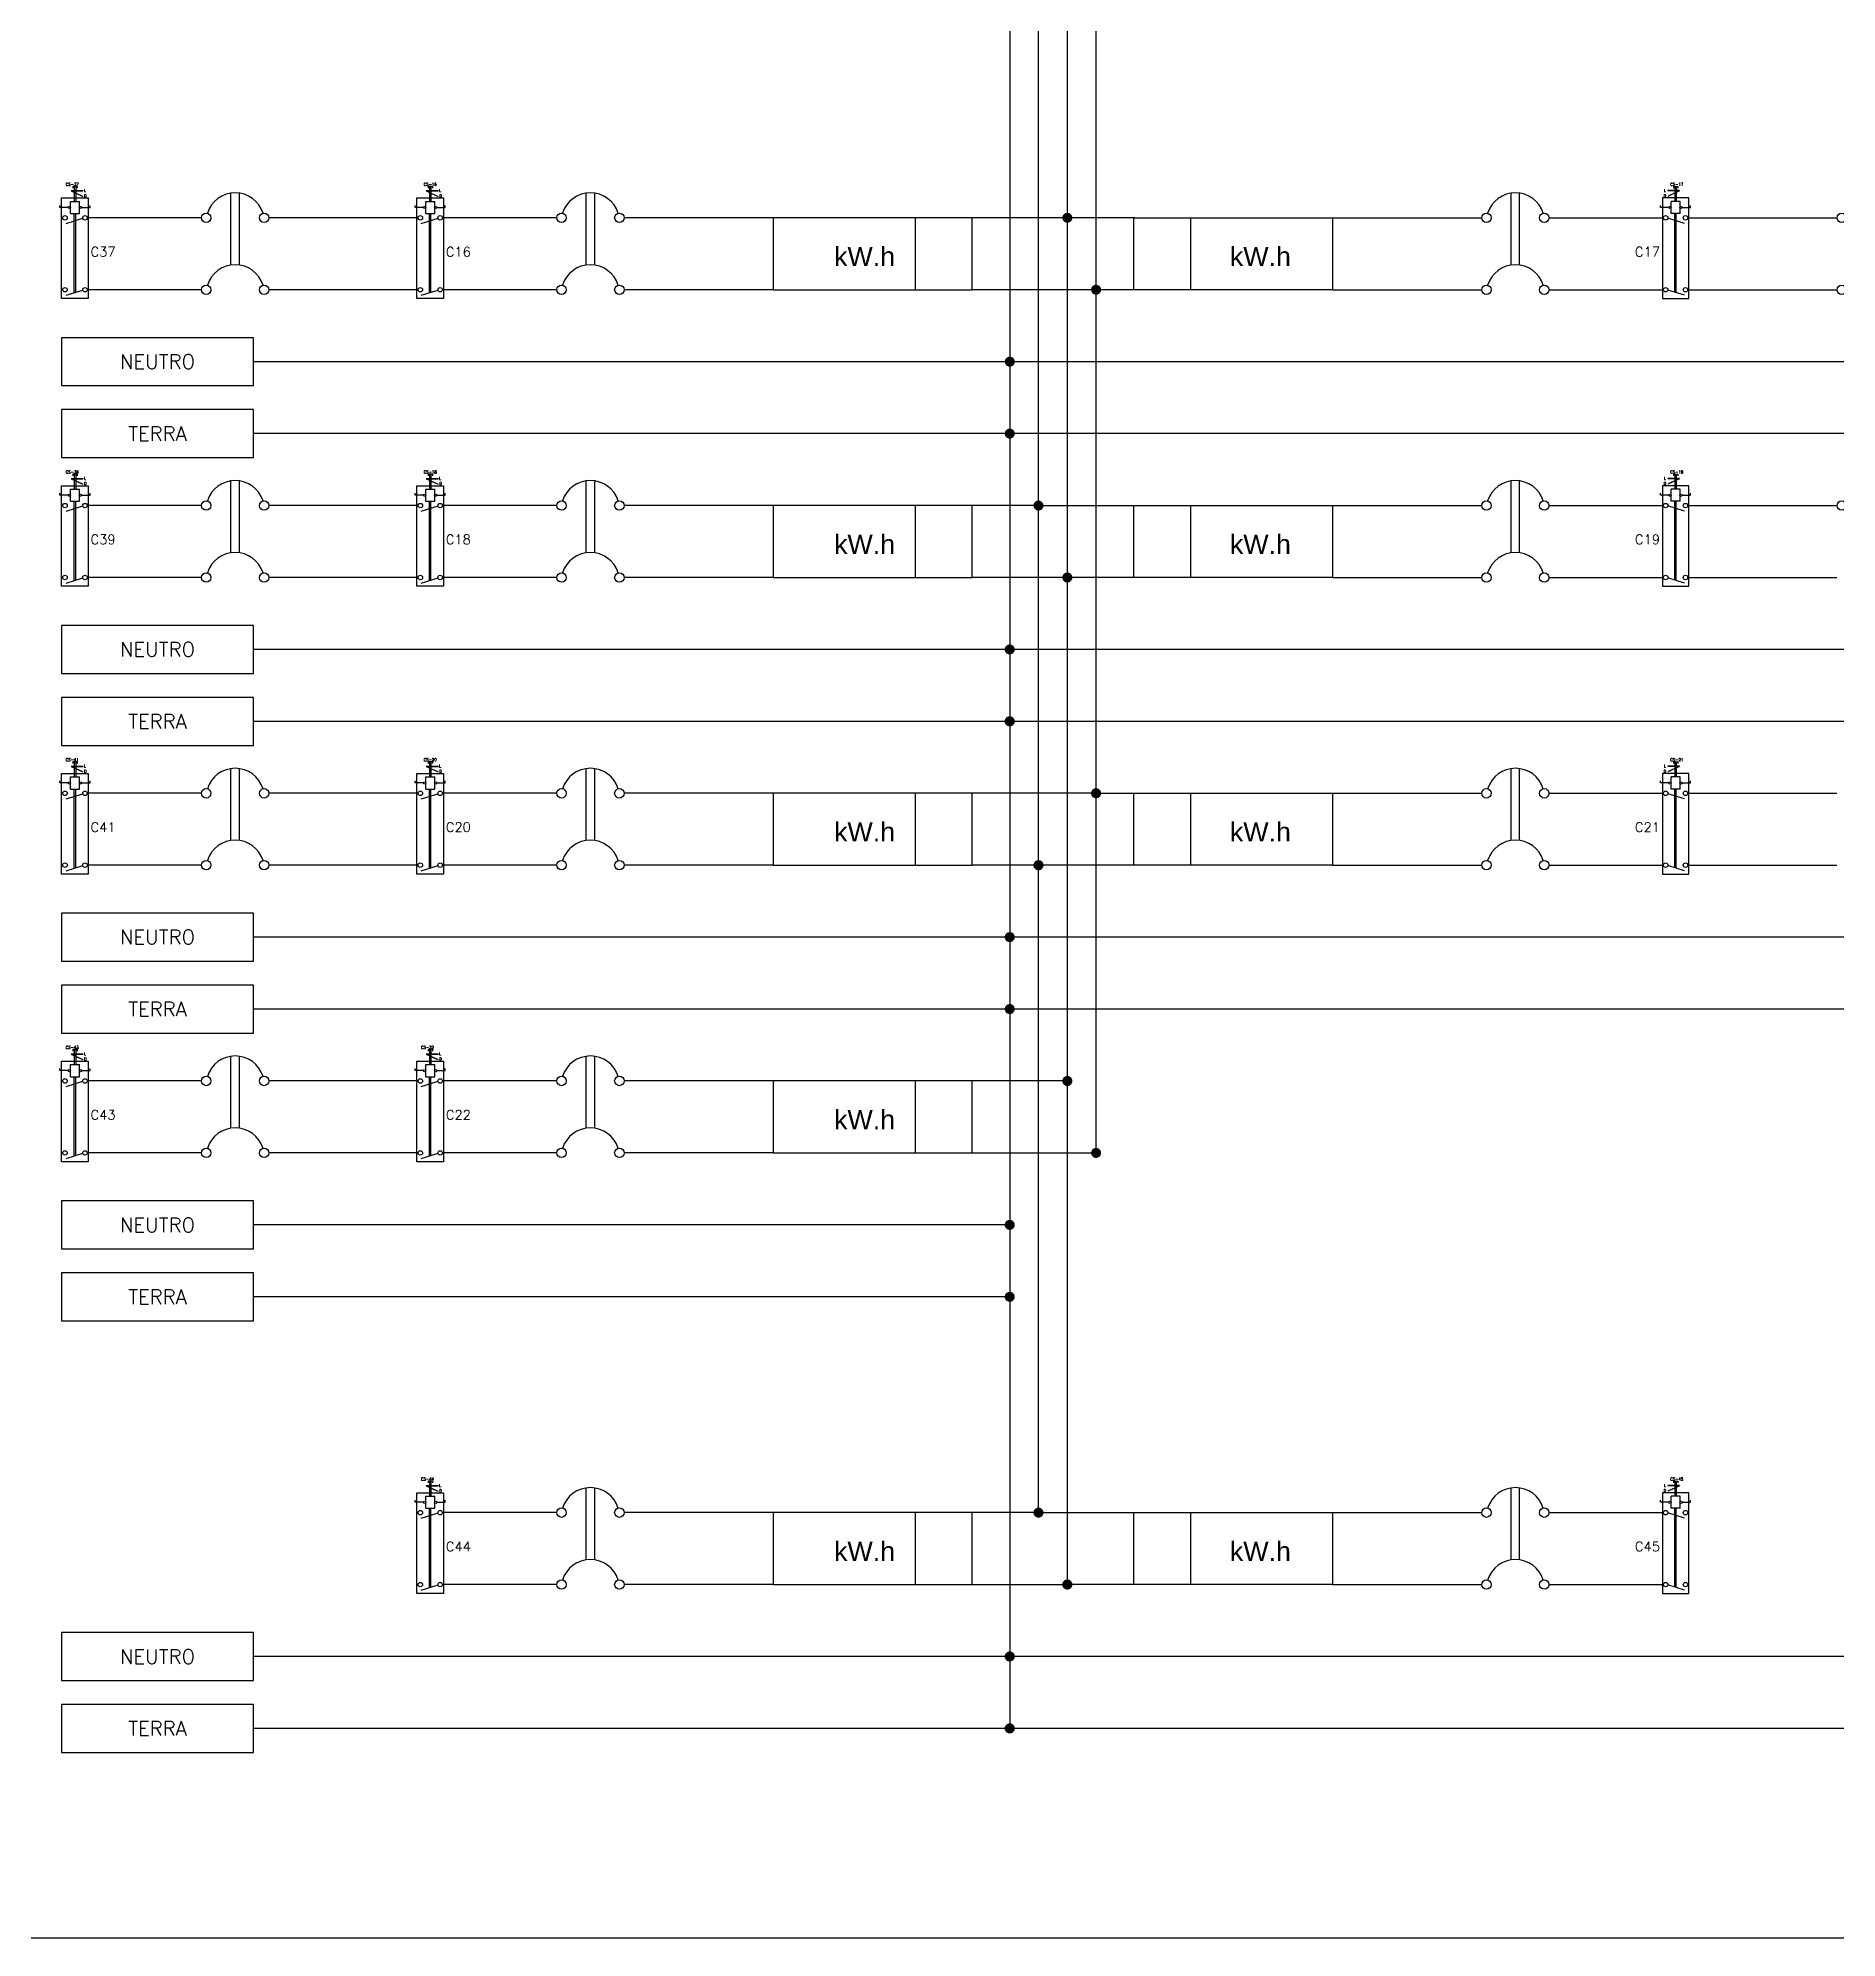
# Model space of a CAD drawing. Extents: x 0 to 11638, y -6007 to 0.
# Drawn here: x 11034.34 to 11050.17, y -6007.48 to -5990.76 of the extents above; entities that cross this region are included whole.
import ezdxf
from ezdxf.enums import TextEntityAlignment as Align

# ---------------------------------------------------------------- set-up
doc = ezdxf.new("R2010")
doc.units = 0
doc.layers.get('0').update_dxf_attribs({"linetype": 'CONTINUOUS'})
doc.layers.add('ELE-CIRCUITO', color=7, linetype='CONTINUOUS')
doc.styles.add('ROMANS', font='romans.shx', dxfattribs={"height": 0.3})
doc.styles.get("Standard").update_dxf_attribs({"font": 'arial.ttf', "height": 0.15})

msp = doc.modelspace()

# ---------------------------------------------------------------- linework, layer by layer
at = {"lineweight": -2}
for p, q in [((11037.681, -5992.343), (11036.368, -5992.343)), ((11040.808, -5992.343), (11039.495, -5992.343)), ((11042.558, -5992.343), (11040.808, -5992.343)), ((11040.808, -5992.343), (11040.808, -5992.976)), ((11042.058, -5992.343), (11042.058, -5992.976)), ((11042.558, -5992.976), (11042.558, -5992.343)), ((11043.98, -5992.343), (11045.73, -5992.343)), ((11043.98, -5992.976), (11043.98, -5992.343)), ((11044.48, -5992.343), (11044.48, -5992.976)), ((11045.73, -5992.343), (11045.73, -5992.976)), ((11045.73, -5992.343), (11047.043, -5992.343)), ((11048.857, -5992.343), (11050.17, -5992.343)), ((11037.681, -5992.976), (11036.368, -5992.976)), ((11040.808, -5992.976), (11039.495, -5992.976)), ((11040.808, -5992.976), (11042.558, -5992.976)), ((11045.73, -5992.976), (11043.671, -5992.976)), ((11045.73, -5992.976), (11047.043, -5992.976)), ((11048.857, -5992.976), (11050.17, -5992.976)), ((11037.681, -5994.875), (11036.368, -5994.875)), ((11040.808, -5994.875), (11039.495, -5994.875)), ((11042.558, -5994.875), (11040.808, -5994.875)), ((11040.808, -5994.875), (11040.808, -5995.508)), ((11042.058, -5994.875), (11042.058, -5995.508)), ((11042.558, -5995.508), (11042.558, -5994.875)), ((11043.165, -5994.875), (11045.73, -5994.875)), ((11043.98, -5995.508), (11043.98, -5994.875)), ((11044.48, -5994.875), (11044.48, -5995.508)), ((11045.73, -5994.875), (11045.73, -5995.508)), ((11045.73, -5994.875), (11047.043, -5994.875)), ((11048.857, -5994.875), (11050.17, -5994.875)), ((11037.681, -5995.508), (11036.368, -5995.508)), ((11040.808, -5995.508), (11039.495, -5995.508)), ((11040.808, -5995.508), (11042.558, -5995.508)), ((11045.73, -5995.508), (11043.98, -5995.508)), ((11045.73, -5995.508), (11047.043, -5995.508)), ((11048.857, -5995.508), (11050.17, -5995.508)), ((11037.681, -5997.407), (11036.368, -5997.407)), ((11040.808, -5997.407), (11039.495, -5997.407)), ((11042.558, -5997.407), (11040.808, -5997.407)), ((11040.808, -5997.407), (11040.808, -5998.039)), ((11042.058, -5997.407), (11042.058, -5998.039)), ((11042.558, -5998.039), (11042.558, -5997.407)), ((11043.671, -5997.407), (11045.73, -5997.407)), ((11043.98, -5998.039), (11043.98, -5997.407)), ((11044.48, -5997.407), (11044.48, -5998.039)), ((11045.73, -5997.407), (11045.73, -5998.039)), ((11045.73, -5997.407), (11047.043, -5997.407)), ((11048.857, -5997.407), (11050.17, -5997.407)), ((11037.681, -5998.039), (11036.368, -5998.039)), ((11040.808, -5998.039), (11039.495, -5998.039)), ((11040.808, -5998.039), (11042.558, -5998.039)), ((11045.73, -5998.039), (11043.165, -5998.039)), ((11045.73, -5998.039), (11047.043, -5998.039)), ((11048.857, -5998.039), (11050.17, -5998.039)), ((11037.681, -5999.938), (11036.368, -5999.938)), ((11040.808, -5999.938), (11039.495, -5999.938)), ((11042.558, -5999.938), (11040.808, -5999.938)), ((11040.808, -5999.938), (11040.808, -6000.571)), ((11042.058, -5999.938), (11042.058, -6000.571)), ((11042.558, -6000.571), (11042.558, -5999.938)), ((11037.681, -6000.571), (11036.368, -6000.571)), ((11040.808, -6000.571), (11039.495, -6000.571)), ((11040.808, -6000.571), (11043.627, -6000.571)), ((11042.889, -6001.837), (11042.889, -6005.657)), ((11037.681, -6003.736), (11037.671, -6003.736)), ((11040.808, -6003.736), (11039.495, -6003.736)), ((11042.558, -6003.736), (11040.808, -6003.736)), ((11040.808, -6003.736), (11040.808, -6004.369)), ((11042.058, -6003.736), (11042.058, -6004.369)), ((11042.558, -6004.369), (11042.558, -6003.736)), ((11043.165, -6003.736), (11045.73, -6003.736)), ((11043.98, -6004.369), (11043.98, -6003.736)), ((11044.48, -6003.736), (11044.48, -6004.369)), ((11045.73, -6003.736), (11045.73, -6004.369)), ((11045.73, -6003.736), (11047.043, -6003.736)), ((11048.857, -6003.736), (11048.867, -6003.736)), ((11037.681, -6004.369), (11037.671, -6004.369)), ((11040.808, -6004.369), (11039.495, -6004.369)), ((11040.808, -6004.369), (11043.373, -6004.369)), ((11045.73, -6004.369), (11043.418, -6004.369)), ((11045.73, -6004.369), (11047.043, -6004.369)), ((11048.857, -6004.369), (11048.867, -6004.369))]:
    msp.add_line(p, q, dxfattribs=at)
at = {"layer": 'ELE-CIRCUITO'}
for p, q in [((11042.889, -5964.868), (11042.889, -6001.815)), ((11043.142, -6003.758), (11043.142, -5965.29)), ((11043.396, -6004.391), (11043.396, -5965.29)), ((11043.649, -6000.571), (11043.649, -5965.29)), ((11034.544, -5993.053), (11034.544, -5992.168)), ((11034.544, -5992.168), (11034.778, -5992.168)), ((11034.627, -5992.104), (11034.73, -5992.104)), ((11034.627, -5992.104), (11034.73, -5992.104)), ((11034.627, -5992.106), (11034.73, -5992.106)), ((11034.627, -5992.106), (11034.73, -5992.106)), ((11034.627, -5992.107), (11034.73, -5992.155)), ((11034.627, -5992.107), (11034.73, -5992.107)), ((11034.627, -5992.107), (11034.73, -5992.107)), ((11034.627, -5992.107), (11034.721, -5992.15)), ((11034.643, -5992.067), (11034.643, -5992.081)), ((11034.681, -5992.067), (11034.643, -5992.067)), ((11034.643, -5992.067), (11034.643, -5992.081)), ((11034.681, -5992.067), (11034.643, -5992.067)), ((11034.655, -5992.067), (11034.655, -5992.199)), ((11034.668, -5992.067), (11034.668, -5992.199)), ((11034.681, -5992.067), (11034.681, -5992.081)), ((11034.681, -5992.067), (11034.681, -5992.081)), ((11034.73, -5992.104), (11034.73, -5992.107)), ((11034.778, -5992.168), (11034.778, -5993.053)), ((11036.034, -5992.758), (11036.034, -5992.126)), ((11036.109, -5992.758), (11036.109, -5992.126)), ((11037.671, -5993.053), (11037.671, -5992.168)), ((11037.671, -5992.168), (11037.905, -5992.168)), ((11037.754, -5992.104), (11037.857, -5992.104)), ((11037.754, -5992.104), (11037.857, -5992.104)), ((11037.754, -5992.106), (11037.857, -5992.106)), ((11037.754, -5992.106), (11037.857, -5992.106)), ((11037.754, -5992.107), (11037.857, -5992.155)), ((11037.754, -5992.107), (11037.857, -5992.107)), ((11037.754, -5992.107), (11037.857, -5992.107)), ((11037.754, -5992.107), (11037.848, -5992.15)), ((11037.769, -5992.067), (11037.769, -5992.081)), ((11037.808, -5992.067), (11037.769, -5992.067)), ((11037.769, -5992.067), (11037.769, -5992.081)), ((11037.808, -5992.067), (11037.769, -5992.067)), ((11037.782, -5992.067), (11037.782, -5992.199)), ((11037.795, -5992.067), (11037.795, -5992.199)), ((11037.808, -5992.067), (11037.808, -5992.081)), ((11037.808, -5992.067), (11037.808, -5992.081)), ((11037.857, -5992.104), (11037.857, -5992.107)), ((11037.905, -5992.168), (11037.905, -5993.053)), ((11039.161, -5992.758), (11039.161, -5992.126)), ((11039.236, -5992.758), (11039.236, -5992.126)), ((11047.302, -5992.758), (11047.302, -5992.126)), ((11047.377, -5992.758), (11047.377, -5992.126)), ((11048.633, -5992.168), (11048.633, -5993.053)), ((11048.867, -5992.168), (11048.633, -5992.168)), ((11048.681, -5992.104), (11048.681, -5992.107)), ((11048.784, -5992.104), (11048.681, -5992.104)), ((11048.784, -5992.104), (11048.681, -5992.104)), ((11048.784, -5992.106), (11048.681, -5992.106)), ((11048.784, -5992.106), (11048.681, -5992.106)), ((11048.784, -5992.107), (11048.681, -5992.155)), ((11048.784, -5992.107), (11048.681, -5992.107)), ((11048.784, -5992.107), (11048.681, -5992.107)), ((11048.784, -5992.107), (11048.69, -5992.15)), ((11048.73, -5992.067), (11048.73, -5992.081)), ((11048.73, -5992.067), (11048.769, -5992.067)), ((11048.73, -5992.067), (11048.73, -5992.081)), ((11048.73, -5992.067), (11048.769, -5992.067)), ((11048.743, -5992.067), (11048.743, -5992.199)), ((11048.756, -5992.067), (11048.756, -5992.199)), ((11048.769, -5992.067), (11048.769, -5992.081)), ((11048.769, -5992.067), (11048.769, -5992.081)), ((11048.867, -5993.053), (11048.867, -5992.168)), ((11034.529, -5992.252), (11034.529, -5992.234)), ((11034.603, -5992.252), (11034.529, -5992.252)), ((11034.583, -5992.392), (11034.73, -5992.346)), ((11034.623, -5992.306), (11034.623, -5992.199)), ((11034.623, -5992.199), (11034.701, -5992.199)), ((11034.623, -5992.306), (11034.701, -5992.306)), ((11034.655, -5993.003), (11034.655, -5992.306)), ((11034.668, -5992.999), (11034.668, -5992.306)), ((11034.701, -5992.306), (11034.701, -5992.199)), ((11034.72, -5992.252), (11034.794, -5992.252)), ((11035.775, -5992.343), (11034.769, -5992.343)), ((11034.794, -5992.252), (11034.794, -5992.234)), ((11037.656, -5992.252), (11037.656, -5992.234)), ((11037.73, -5992.252), (11037.656, -5992.252)), ((11037.71, -5992.392), (11037.857, -5992.346)), ((11037.749, -5992.306), (11037.749, -5992.199)), ((11037.749, -5992.199), (11037.828, -5992.199)), ((11037.749, -5992.306), (11037.828, -5992.306)), ((11037.782, -5993.003), (11037.782, -5992.306)), ((11037.795, -5992.999), (11037.795, -5992.306)), ((11037.828, -5992.306), (11037.828, -5992.199)), ((11037.847, -5992.252), (11037.921, -5992.252)), ((11038.902, -5992.343), (11037.896, -5992.343)), ((11037.921, -5992.252), (11037.921, -5992.234)), ((11043.373, -5992.343), (11039.495, -5992.343)), ((11043.989, -5992.343), (11043.418, -5992.343)), ((11047.636, -5992.343), (11048.642, -5992.343)), ((11048.617, -5992.252), (11048.617, -5992.234)), ((11048.691, -5992.252), (11048.617, -5992.252)), ((11048.828, -5992.392), (11048.681, -5992.346)), ((11048.71, -5992.306), (11048.71, -5992.199)), ((11048.789, -5992.199), (11048.71, -5992.199)), ((11048.789, -5992.306), (11048.71, -5992.306)), ((11048.743, -5992.999), (11048.743, -5992.306)), ((11048.756, -5993.003), (11048.756, -5992.306)), ((11048.789, -5992.306), (11048.789, -5992.199)), ((11048.808, -5992.252), (11048.882, -5992.252)), ((11048.882, -5992.252), (11048.882, -5992.234)), ((11034.583, -5993.025), (11034.73, -5992.979)), ((11035.775, -5992.976), (11034.769, -5992.976)), ((11037.71, -5993.025), (11037.857, -5992.979)), ((11038.902, -5992.976), (11037.896, -5992.976)), ((11043.649, -5992.976), (11042.558, -5992.976)), ((11047.636, -5992.976), (11048.642, -5992.976)), ((11048.828, -5993.025), (11048.681, -5992.979)), ((11034.778, -5993.053), (11034.544, -5993.053)), ((11034.778, -5993.053), (11034.544, -5993.053)), ((11037.905, -5993.053), (11037.671, -5993.053)), ((11037.905, -5993.053), (11037.671, -5993.053)), ((11048.633, -5993.053), (11048.867, -5993.053)), ((11048.633, -5993.053), (11048.867, -5993.053)), ((11050.307, -5993.609), (11036.232, -5993.609)), ((11050.307, -5994.242), (11036.232, -5994.242)), ((11034.544, -5995.585), (11034.544, -5994.7)), ((11034.544, -5994.7), (11034.778, -5994.7)), ((11034.627, -5994.636), (11034.73, -5994.636)), ((11034.627, -5994.636), (11034.73, -5994.636)), ((11034.627, -5994.637), (11034.73, -5994.637)), ((11034.627, -5994.637), (11034.73, -5994.637)), ((11034.627, -5994.639), (11034.73, -5994.686)), ((11034.627, -5994.639), (11034.73, -5994.639)), ((11034.627, -5994.639), (11034.73, -5994.639)), ((11034.627, -5994.639), (11034.721, -5994.682)), ((11034.643, -5994.599), (11034.643, -5994.613)), ((11034.681, -5994.599), (11034.643, -5994.599)), ((11034.643, -5994.599), (11034.643, -5994.613)), ((11034.681, -5994.599), (11034.643, -5994.599)), ((11034.655, -5994.599), (11034.655, -5994.73)), ((11034.668, -5994.599), (11034.668, -5994.73)), ((11034.681, -5994.599), (11034.681, -5994.613)), ((11034.681, -5994.599), (11034.681, -5994.613)), ((11034.73, -5994.636), (11034.73, -5994.639)), ((11034.778, -5994.7), (11034.778, -5995.585)), ((11036.034, -5995.29), (11036.034, -5994.657)), ((11036.109, -5995.29), (11036.109, -5994.657)), ((11037.671, -5995.585), (11037.671, -5994.7)), ((11037.671, -5994.7), (11037.905, -5994.7)), ((11037.754, -5994.636), (11037.857, -5994.636)), ((11037.754, -5994.636), (11037.857, -5994.636)), ((11037.754, -5994.637), (11037.857, -5994.637)), ((11037.754, -5994.637), (11037.857, -5994.637)), ((11037.754, -5994.639), (11037.857, -5994.686)), ((11037.754, -5994.639), (11037.857, -5994.639)), ((11037.754, -5994.639), (11037.857, -5994.639)), ((11037.754, -5994.639), (11037.848, -5994.682)), ((11037.769, -5994.599), (11037.769, -5994.613)), ((11037.808, -5994.599), (11037.769, -5994.599)), ((11037.769, -5994.599), (11037.769, -5994.613)), ((11037.808, -5994.599), (11037.769, -5994.599)), ((11037.782, -5994.599), (11037.782, -5994.73)), ((11037.795, -5994.599), (11037.795, -5994.73)), ((11037.808, -5994.599), (11037.808, -5994.613)), ((11037.808, -5994.599), (11037.808, -5994.613)), ((11037.857, -5994.636), (11037.857, -5994.639)), ((11037.905, -5994.7), (11037.905, -5995.585)), ((11039.161, -5995.29), (11039.161, -5994.657)), ((11039.236, -5995.29), (11039.236, -5994.657)), ((11047.302, -5995.29), (11047.302, -5994.657)), ((11047.377, -5995.29), (11047.377, -5994.657)), ((11048.633, -5994.7), (11048.633, -5995.585)), ((11048.867, -5994.7), (11048.633, -5994.7)), ((11048.681, -5994.636), (11048.681, -5994.639)), ((11048.784, -5994.636), (11048.681, -5994.636)), ((11048.784, -5994.636), (11048.681, -5994.636)), ((11048.784, -5994.637), (11048.681, -5994.637)), ((11048.784, -5994.637), (11048.681, -5994.637)), ((11048.784, -5994.639), (11048.681, -5994.686)), ((11048.784, -5994.639), (11048.681, -5994.639)), ((11048.784, -5994.639), (11048.681, -5994.639)), ((11048.784, -5994.639), (11048.69, -5994.682)), ((11048.73, -5994.599), (11048.73, -5994.613)), ((11048.73, -5994.599), (11048.769, -5994.599)), ((11048.73, -5994.599), (11048.73, -5994.613)), ((11048.73, -5994.599), (11048.769, -5994.599)), ((11048.743, -5994.599), (11048.743, -5994.73)), ((11048.756, -5994.599), (11048.756, -5994.73)), ((11048.769, -5994.599), (11048.769, -5994.613)), ((11048.769, -5994.599), (11048.769, -5994.613)), ((11048.867, -5995.585), (11048.867, -5994.7)), ((11034.529, -5994.784), (11034.529, -5994.766)), ((11034.603, -5994.784), (11034.529, -5994.784)), ((11034.623, -5994.837), (11034.623, -5994.73)), ((11034.623, -5994.73), (11034.701, -5994.73)), ((11034.623, -5994.837), (11034.701, -5994.837)), ((11034.655, -5995.534), (11034.655, -5994.837)), ((11034.668, -5995.53), (11034.668, -5994.837)), ((11034.701, -5994.837), (11034.701, -5994.73)), ((11034.72, -5994.784), (11034.794, -5994.784)), ((11034.794, -5994.784), (11034.794, -5994.766)), ((11037.656, -5994.784), (11037.656, -5994.766)), ((11037.73, -5994.784), (11037.656, -5994.784)), ((11037.749, -5994.837), (11037.749, -5994.73)), ((11037.749, -5994.73), (11037.828, -5994.73)), ((11037.749, -5994.837), (11037.828, -5994.837)), ((11037.782, -5995.534), (11037.782, -5994.837)), ((11037.795, -5995.53), (11037.795, -5994.837)), ((11037.828, -5994.837), (11037.828, -5994.73)), ((11037.847, -5994.784), (11037.921, -5994.784)), ((11037.921, -5994.784), (11037.921, -5994.766)), ((11048.617, -5994.784), (11048.617, -5994.766)), ((11048.691, -5994.784), (11048.617, -5994.784)), ((11048.71, -5994.837), (11048.71, -5994.73)), ((11048.789, -5994.73), (11048.71, -5994.73)), ((11048.789, -5994.837), (11048.71, -5994.837)), ((11048.743, -5995.53), (11048.743, -5994.837)), ((11048.756, -5995.534), (11048.756, -5994.837)), ((11048.789, -5994.837), (11048.789, -5994.73)), ((11048.808, -5994.784), (11048.882, -5994.784)), ((11048.882, -5994.784), (11048.882, -5994.766)), ((11034.583, -5994.924), (11034.73, -5994.878)), ((11035.775, -5994.875), (11034.769, -5994.875)), ((11037.71, -5994.924), (11037.857, -5994.878)), ((11038.902, -5994.875), (11037.896, -5994.875)), ((11043.165, -5994.875), (11039.495, -5994.875)), ((11047.636, -5994.875), (11048.642, -5994.875)), ((11048.828, -5994.924), (11048.681, -5994.878)), ((11034.583, -5995.557), (11034.73, -5995.511)), ((11035.775, -5995.508), (11034.769, -5995.508)), ((11037.71, -5995.557), (11037.857, -5995.511)), ((11038.902, -5995.508), (11037.896, -5995.508)), ((11043.98, -5995.508), (11042.558, -5995.508)), ((11047.636, -5995.508), (11048.642, -5995.508)), ((11048.828, -5995.557), (11048.681, -5995.511)), ((11034.778, -5995.585), (11034.544, -5995.585)), ((11034.778, -5995.585), (11034.544, -5995.585)), ((11037.905, -5995.585), (11037.671, -5995.585)), ((11037.905, -5995.585), (11037.671, -5995.585)), ((11048.633, -5995.585), (11048.867, -5995.585)), ((11048.633, -5995.585), (11048.867, -5995.585)), ((11050.307, -5996.141), (11036.232, -5996.141)), ((11050.307, -5996.774), (11036.232, -5996.774)), ((11034.627, -5997.167), (11034.73, -5997.167)), ((11034.627, -5997.167), (11034.73, -5997.167)), ((11034.627, -5997.169), (11034.73, -5997.169)), ((11034.627, -5997.169), (11034.73, -5997.169)), ((11034.627, -5997.17), (11034.73, -5997.218)), ((11034.627, -5997.17), (11034.73, -5997.17)), ((11034.627, -5997.17), (11034.73, -5997.17)), ((11034.627, -5997.17), (11034.721, -5997.213)), ((11034.643, -5997.13), (11034.643, -5997.144)), ((11034.681, -5997.13), (11034.643, -5997.13)), ((11034.643, -5997.13), (11034.643, -5997.144)), ((11034.681, -5997.13), (11034.643, -5997.13)), ((11034.655, -5997.13), (11034.655, -5997.262)), ((11034.668, -5997.13), (11034.668, -5997.262)), ((11034.681, -5997.13), (11034.681, -5997.144)), ((11034.681, -5997.13), (11034.681, -5997.144)), ((11034.73, -5997.167), (11034.73, -5997.17)), ((11036.034, -5997.821), (11036.034, -5997.189)), ((11036.109, -5997.821), (11036.109, -5997.189)), ((11037.754, -5997.167), (11037.857, -5997.167)), ((11037.754, -5997.167), (11037.857, -5997.167)), ((11037.754, -5997.169), (11037.857, -5997.169)), ((11037.754, -5997.169), (11037.857, -5997.169)), ((11037.754, -5997.17), (11037.857, -5997.218)), ((11037.754, -5997.17), (11037.857, -5997.17)), ((11037.754, -5997.17), (11037.857, -5997.17)), ((11037.754, -5997.17), (11037.848, -5997.213)), ((11037.769, -5997.13), (11037.769, -5997.144)), ((11037.808, -5997.13), (11037.769, -5997.13)), ((11037.769, -5997.13), (11037.769, -5997.144)), ((11037.808, -5997.13), (11037.769, -5997.13)), ((11037.782, -5997.13), (11037.782, -5997.262)), ((11037.795, -5997.13), (11037.795, -5997.262)), ((11037.808, -5997.13), (11037.808, -5997.144)), ((11037.808, -5997.13), (11037.808, -5997.144)), ((11037.857, -5997.167), (11037.857, -5997.17)), ((11039.161, -5997.821), (11039.161, -5997.189)), ((11039.236, -5997.821), (11039.236, -5997.189)), ((11047.302, -5997.821), (11047.302, -5997.189)), ((11047.377, -5997.821), (11047.377, -5997.189)), ((11048.681, -5997.167), (11048.681, -5997.17)), ((11048.784, -5997.167), (11048.681, -5997.167)), ((11048.784, -5997.167), (11048.681, -5997.167)), ((11048.784, -5997.169), (11048.681, -5997.169)), ((11048.784, -5997.169), (11048.681, -5997.169)), ((11048.784, -5997.17), (11048.681, -5997.218)), ((11048.784, -5997.17), (11048.681, -5997.17)), ((11048.784, -5997.17), (11048.681, -5997.17)), ((11048.784, -5997.17), (11048.69, -5997.213)), ((11048.73, -5997.13), (11048.73, -5997.144)), ((11048.73, -5997.13), (11048.769, -5997.13)), ((11048.73, -5997.13), (11048.73, -5997.144)), ((11048.73, -5997.13), (11048.769, -5997.13)), ((11048.743, -5997.13), (11048.743, -5997.262)), ((11048.756, -5997.13), (11048.756, -5997.262)), ((11048.769, -5997.13), (11048.769, -5997.144)), ((11048.769, -5997.13), (11048.769, -5997.144)), ((11034.529, -5997.316), (11034.529, -5997.297)), ((11034.603, -5997.316), (11034.529, -5997.316)), ((11034.544, -5998.117), (11034.544, -5997.232)), ((11034.544, -5997.232), (11034.778, -5997.232)), ((11034.623, -5997.369), (11034.623, -5997.262)), ((11034.623, -5997.262), (11034.701, -5997.262)), ((11034.623, -5997.369), (11034.701, -5997.369)), ((11034.655, -5998.066), (11034.655, -5997.369)), ((11034.668, -5998.062), (11034.668, -5997.369)), ((11034.701, -5997.369), (11034.701, -5997.262)), ((11034.72, -5997.316), (11034.794, -5997.316)), ((11034.778, -5997.232), (11034.778, -5998.117)), ((11034.794, -5997.316), (11034.794, -5997.297)), ((11037.656, -5997.316), (11037.656, -5997.297)), ((11037.73, -5997.316), (11037.656, -5997.316)), ((11037.671, -5998.117), (11037.671, -5997.232)), ((11037.671, -5997.232), (11037.905, -5997.232)), ((11037.749, -5997.369), (11037.749, -5997.262)), ((11037.749, -5997.262), (11037.828, -5997.262)), ((11037.749, -5997.369), (11037.828, -5997.369)), ((11037.782, -5998.066), (11037.782, -5997.369)), ((11037.795, -5998.062), (11037.795, -5997.369)), ((11037.828, -5997.369), (11037.828, -5997.262)), ((11037.847, -5997.316), (11037.921, -5997.316)), ((11037.905, -5997.232), (11037.905, -5998.117)), ((11037.921, -5997.316), (11037.921, -5997.297)), ((11048.617, -5997.316), (11048.617, -5997.297)), ((11048.691, -5997.316), (11048.617, -5997.316)), ((11048.633, -5997.232), (11048.633, -5998.117)), ((11048.867, -5997.232), (11048.633, -5997.232)), ((11048.71, -5997.369), (11048.71, -5997.262)), ((11048.789, -5997.262), (11048.71, -5997.262)), ((11048.789, -5997.369), (11048.71, -5997.369)), ((11048.743, -5998.062), (11048.743, -5997.369)), ((11048.756, -5998.066), (11048.756, -5997.369)), ((11048.789, -5997.369), (11048.789, -5997.262)), ((11048.808, -5997.316), (11048.882, -5997.316)), ((11048.867, -5998.117), (11048.867, -5997.232)), ((11048.882, -5997.316), (11048.882, -5997.297)), ((11034.583, -5997.455), (11034.73, -5997.41)), ((11035.775, -5997.407), (11034.769, -5997.407)), ((11037.71, -5997.455), (11037.857, -5997.41)), ((11038.902, -5997.407), (11037.896, -5997.407)), ((11043.627, -5997.406), (11039.495, -5997.406)), ((11047.636, -5997.407), (11048.642, -5997.407)), ((11048.828, -5997.455), (11048.681, -5997.41)), ((11034.583, -5998.088), (11034.73, -5998.042)), ((11035.775, -5998.039), (11034.769, -5998.039)), ((11037.71, -5998.088), (11037.857, -5998.042)), ((11038.902, -5998.039), (11037.896, -5998.039)), ((11043.142, -5998.039), (11042.558, -5998.039)), ((11047.636, -5998.039), (11048.642, -5998.039)), ((11048.828, -5998.088), (11048.681, -5998.042)), ((11034.778, -5998.117), (11034.544, -5998.117)), ((11034.778, -5998.117), (11034.544, -5998.117)), ((11037.905, -5998.117), (11037.671, -5998.117)), ((11037.905, -5998.117), (11037.671, -5998.117)), ((11048.633, -5998.117), (11048.867, -5998.117)), ((11048.633, -5998.117), (11048.867, -5998.117)), ((11050.307, -5998.672), (11036.232, -5998.672)), ((11050.307, -5999.305), (11036.232, -5999.305)), ((11034.627, -5999.699), (11034.73, -5999.699)), ((11034.627, -5999.699), (11034.73, -5999.699)), ((11034.627, -5999.7), (11034.73, -5999.7)), ((11034.627, -5999.7), (11034.73, -5999.7)), ((11034.627, -5999.702), (11034.73, -5999.749)), ((11034.627, -5999.702), (11034.73, -5999.702)), ((11034.627, -5999.702), (11034.73, -5999.702)), ((11034.627, -5999.702), (11034.721, -5999.745)), ((11034.643, -5999.662), (11034.643, -5999.676)), ((11034.681, -5999.662), (11034.643, -5999.662)), ((11034.643, -5999.662), (11034.643, -5999.676)), ((11034.681, -5999.662), (11034.643, -5999.662)), ((11034.655, -5999.662), (11034.655, -5999.794)), ((11034.668, -5999.662), (11034.668, -5999.794)), ((11034.681, -5999.662), (11034.681, -5999.676)), ((11034.681, -5999.662), (11034.681, -5999.676)), ((11034.73, -5999.699), (11034.73, -5999.702)), ((11036.034, -6000.353), (11036.034, -5999.72)), ((11036.109, -6000.353), (11036.109, -5999.72)), ((11037.754, -5999.699), (11037.857, -5999.699)), ((11037.754, -5999.699), (11037.857, -5999.699)), ((11037.754, -5999.7), (11037.857, -5999.7)), ((11037.754, -5999.7), (11037.857, -5999.7)), ((11037.754, -5999.702), (11037.857, -5999.749)), ((11037.754, -5999.702), (11037.857, -5999.702)), ((11037.754, -5999.702), (11037.857, -5999.702)), ((11037.754, -5999.702), (11037.848, -5999.745)), ((11037.769, -5999.662), (11037.769, -5999.676)), ((11037.769, -5999.662), (11037.769, -5999.676)), ((11037.808, -5999.662), (11037.769, -5999.662)), ((11037.808, -5999.662), (11037.769, -5999.662)), ((11037.782, -5999.662), (11037.782, -5999.794)), ((11037.795, -5999.662), (11037.795, -5999.794)), ((11037.808, -5999.662), (11037.808, -5999.676)), ((11037.808, -5999.662), (11037.808, -5999.676)), ((11037.857, -5999.699), (11037.857, -5999.702)), ((11039.161, -6000.353), (11039.161, -5999.72)), ((11039.236, -6000.353), (11039.236, -5999.72)), ((11034.529, -5999.847), (11034.529, -5999.829)), ((11034.603, -5999.847), (11034.529, -5999.847)), ((11034.544, -6000.648), (11034.544, -5999.763)), ((11034.544, -5999.763), (11034.778, -5999.763)), ((11034.623, -5999.901), (11034.623, -5999.794)), ((11034.623, -5999.794), (11034.701, -5999.794)), ((11034.701, -5999.901), (11034.701, -5999.794)), ((11034.72, -5999.847), (11034.794, -5999.847)), ((11034.778, -5999.763), (11034.778, -6000.648)), ((11034.794, -5999.847), (11034.794, -5999.829)), ((11037.656, -5999.847), (11037.656, -5999.829)), ((11037.73, -5999.847), (11037.656, -5999.847)), ((11037.671, -6000.648), (11037.671, -5999.763)), ((11037.671, -5999.763), (11037.905, -5999.763)), ((11037.749, -5999.901), (11037.749, -5999.794)), ((11037.749, -5999.794), (11037.828, -5999.794)), ((11037.828, -5999.901), (11037.828, -5999.794)), ((11037.847, -5999.847), (11037.921, -5999.847)), ((11037.905, -5999.763), (11037.905, -6000.648)), ((11037.921, -5999.847), (11037.921, -5999.829)), ((11034.583, -5999.987), (11034.73, -5999.941)), ((11034.623, -5999.901), (11034.701, -5999.901)), ((11034.655, -6000.598), (11034.655, -5999.901)), ((11034.668, -6000.593), (11034.668, -5999.901)), ((11035.775, -5999.938), (11034.769, -5999.938)), ((11037.71, -5999.987), (11037.857, -5999.941)), ((11037.749, -5999.901), (11037.828, -5999.901)), ((11037.782, -6000.598), (11037.782, -5999.901)), ((11037.795, -6000.593), (11037.795, -5999.901)), ((11038.902, -5999.938), (11037.896, -5999.938)), ((11043.373, -5999.938), (11039.495, -5999.938)), ((11034.778, -6000.648), (11034.544, -6000.648)), ((11034.778, -6000.648), (11034.544, -6000.648)), ((11034.583, -6000.62), (11034.73, -6000.574)), ((11035.775, -6000.571), (11034.769, -6000.571)), ((11037.905, -6000.648), (11037.671, -6000.648)), ((11037.905, -6000.648), (11037.671, -6000.648)), ((11037.71, -6000.62), (11037.857, -6000.574)), ((11038.902, -6000.571), (11037.896, -6000.571)), ((11042.889, -6001.204), (11036.232, -6001.204)), ((11042.889, -6001.837), (11036.232, -6001.837)), ((11037.671, -6004.446), (11037.671, -6003.561)), ((11037.671, -6003.561), (11037.905, -6003.561)), ((11037.754, -6003.497), (11037.857, -6003.497)), ((11037.754, -6003.497), (11037.857, -6003.497)), ((11037.754, -6003.498), (11037.857, -6003.498)), ((11037.754, -6003.498), (11037.857, -6003.498)), ((11037.754, -6003.5), (11037.857, -6003.547)), ((11037.754, -6003.5), (11037.857, -6003.5)), ((11037.754, -6003.5), (11037.857, -6003.5)), ((11037.754, -6003.5), (11037.848, -6003.543)), ((11037.769, -6003.459), (11037.769, -6003.474)), ((11037.769, -6003.459), (11037.769, -6003.474)), ((11037.808, -6003.459), (11037.769, -6003.459)), ((11037.808, -6003.459), (11037.769, -6003.459)), ((11037.782, -6003.459), (11037.782, -6003.591)), ((11037.795, -6003.459), (11037.795, -6003.591)), ((11037.808, -6003.459), (11037.808, -6003.474)), ((11037.808, -6003.459), (11037.808, -6003.474)), ((11037.857, -6003.497), (11037.857, -6003.5)), ((11037.905, -6003.561), (11037.905, -6004.446)), ((11039.161, -6004.151), (11039.161, -6003.518)), ((11039.236, -6004.151), (11039.236, -6003.518)), ((11047.302, -6004.151), (11047.302, -6003.518)), ((11047.377, -6004.151), (11047.377, -6003.518)), ((11048.633, -6003.561), (11048.633, -6004.446)), ((11048.867, -6003.561), (11048.633, -6003.561)), ((11048.681, -6003.497), (11048.681, -6003.5)), ((11048.784, -6003.497), (11048.681, -6003.497)), ((11048.784, -6003.497), (11048.681, -6003.497)), ((11048.784, -6003.498), (11048.681, -6003.498)), ((11048.784, -6003.498), (11048.681, -6003.498)), ((11048.784, -6003.5), (11048.681, -6003.547)), ((11048.784, -6003.5), (11048.681, -6003.5)), ((11048.784, -6003.5), (11048.681, -6003.5)), ((11048.784, -6003.5), (11048.69, -6003.543)), ((11048.73, -6003.459), (11048.73, -6003.474)), ((11048.73, -6003.459), (11048.769, -6003.459)), ((11048.73, -6003.459), (11048.73, -6003.474)), ((11048.73, -6003.459), (11048.769, -6003.459)), ((11048.743, -6003.459), (11048.743, -6003.591)), ((11048.756, -6003.459), (11048.756, -6003.591)), ((11048.769, -6003.459), (11048.769, -6003.474)), ((11048.769, -6003.459), (11048.769, -6003.474)), ((11048.867, -6004.446), (11048.867, -6003.561)), ((11037.656, -6003.645), (11037.656, -6003.626)), ((11037.73, -6003.645), (11037.656, -6003.645)), ((11037.749, -6003.698), (11037.749, -6003.591)), ((11037.749, -6003.591), (11037.828, -6003.591)), ((11037.749, -6003.698), (11037.828, -6003.698)), ((11037.782, -6004.395), (11037.782, -6003.698)), ((11037.795, -6004.391), (11037.795, -6003.698)), ((11037.828, -6003.698), (11037.828, -6003.591)), ((11037.847, -6003.645), (11037.921, -6003.645)), ((11037.921, -6003.645), (11037.921, -6003.626)), ((11048.617, -6003.645), (11048.617, -6003.626)), ((11048.691, -6003.645), (11048.617, -6003.645)), ((11048.71, -6003.698), (11048.71, -6003.591)), ((11048.789, -6003.591), (11048.71, -6003.591)), ((11048.789, -6003.698), (11048.71, -6003.698)), ((11048.743, -6004.391), (11048.743, -6003.698)), ((11048.756, -6004.395), (11048.756, -6003.698)), ((11048.789, -6003.698), (11048.789, -6003.591)), ((11048.808, -6003.645), (11048.882, -6003.645)), ((11048.882, -6003.645), (11048.882, -6003.626)), ((11037.71, -6003.785), (11037.857, -6003.739)), ((11038.902, -6003.736), (11037.896, -6003.736)), ((11043.142, -6003.736), (11039.495, -6003.736)), ((11047.636, -6003.736), (11048.642, -6003.736)), ((11048.828, -6003.785), (11048.681, -6003.739)), ((11037.71, -6004.418), (11037.857, -6004.372)), ((11038.902, -6004.369), (11037.896, -6004.369)), ((11047.636, -6004.369), (11048.642, -6004.369)), ((11048.828, -6004.418), (11048.681, -6004.372)), ((11037.905, -6004.446), (11037.671, -6004.446)), ((11037.905, -6004.446), (11037.671, -6004.446)), ((11048.633, -6004.446), (11048.867, -6004.446)), ((11048.633, -6004.446), (11048.867, -6004.446)), ((11042.889, -6005.002), (11036.232, -6005.002)), ((11050.307, -6005.002), (11042.889, -6005.002)), ((11042.889, -6005.634), (11036.232, -6005.634)), ((11050.307, -6005.634), (11042.889, -6005.634)), ((11066.306, -6007.479), (11020.485, -6007.479))]:
    msp.add_line(p, q, dxfattribs=at)
at = {"layer": 'ELE-CIRCUITO', "const_width": 0.0443}
for points in [[(11043.396, -5992.321, 1), (11043.396, -5992.365, 1)], [(11043.649, -5992.954, 1), (11043.649, -5992.998, 1)], [(11042.889, -5993.587, 1), (11042.889, -5993.631, 1)], [(11042.889, -5994.22, 1), (11042.889, -5994.264, 1)], [(11043.142, -5994.853, 1), (11043.142, -5994.897, 1)], [(11043.396, -5995.486, 1), (11043.396, -5995.53, 1)], [(11042.889, -5996.119, 1), (11042.889, -5996.163, 1)], [(11042.889, -5996.751, 1), (11042.889, -5996.796, 1)], [(11043.649, -5997.384, 1), (11043.649, -5997.429, 1)], [(11043.142, -5998.017, 1), (11043.142, -5998.062, 1)], [(11042.889, -5998.65, 1), (11042.889, -5998.694, 1)], [(11042.889, -5999.283, 1), (11042.889, -5999.327, 1)], [(11043.396, -5999.916, 1), (11043.396, -5999.96, 1)], [(11043.649, -6000.549, 1), (11043.649, -6000.593, 1)], [(11043.649, -6000.549, 1), (11043.649, -6000.593, 1)], [(11042.889, -6001.182, 1), (11042.889, -6001.226, 1)], [(11042.889, -6001.182, 1), (11042.889, -6001.226, 1)], [(11042.889, -6001.815, 1), (11042.889, -6001.859, 1)], [(11042.889, -6001.815, 1), (11042.889, -6001.859, 1)], [(11043.142, -6003.714, 1), (11043.142, -6003.758, 1)], [(11043.396, -6004.346, 1), (11043.396, -6004.391, 1)], [(11043.396, -6004.346, 1), (11043.396, -6004.391, 1)], [(11043.396, -6004.346, 1), (11043.396, -6004.391, 1)], [(11042.889, -6004.979, 1), (11042.889, -6005.024, 1)], [(11042.889, -6004.979, 1), (11042.889, -6005.024, 1)], [(11042.889, -6005.612, 1), (11042.889, -6005.657, 1)], [(11042.889, -6005.612, 1), (11042.889, -6005.657, 1)]]:
    msp.add_lwpolyline(points, format="xyb", close=True, dxfattribs=at)
at = {"layer": 'ELE-CIRCUITO'}
for points in [[(11034.544, -5993.398), (11034.544, -5993.82), (11036.232, -5993.82), (11036.232, -5993.398)], [(11034.544, -5994.031), (11034.544, -5994.453), (11036.232, -5994.453), (11036.232, -5994.031)], [(11034.544, -5995.93), (11034.544, -5996.352), (11036.232, -5996.352), (11036.232, -5995.93)], [(11034.544, -5996.563), (11034.544, -5996.985), (11036.232, -5996.985), (11036.232, -5996.563)], [(11034.544, -5998.461), (11034.544, -5998.883), (11036.232, -5998.883), (11036.232, -5998.461)], [(11034.544, -5999.094), (11034.544, -5999.516), (11036.232, -5999.516), (11036.232, -5999.094)], [(11034.544, -6000.993), (11034.544, -6001.415), (11036.232, -6001.415), (11036.232, -6000.993)], [(11034.544, -6001.626), (11034.544, -6002.048), (11036.232, -6002.048), (11036.232, -6001.626)], [(11034.544, -6004.791), (11034.544, -6005.213), (11036.232, -6005.213), (11036.232, -6004.791)], [(11034.544, -6005.423), (11034.544, -6005.845), (11036.232, -6005.845), (11036.232, -6005.423)]]:
    msp.add_lwpolyline(points, close=True, dxfattribs=at)
for centre, radius in [((11034.574, -5992.343), 0.0196), ((11034.613, -5992.252), 0.00977), ((11034.71, -5992.252), 0.00977), ((11034.75, -5992.343), 0.0196), ((11035.817, -5992.343), 0.0414), ((11036.326, -5992.343), 0.0414), ((11037.701, -5992.343), 0.0196), ((11037.74, -5992.252), 0.00977), ((11037.837, -5992.252), 0.00977), ((11037.876, -5992.343), 0.0196), ((11038.944, -5992.343), 0.0414), ((11039.453, -5992.343), 0.0414), ((11047.085, -5992.343), 0.0414), ((11047.594, -5992.343), 0.0414), ((11048.662, -5992.343), 0.0196), ((11048.701, -5992.252), 0.00977), ((11048.798, -5992.252), 0.00977), ((11048.837, -5992.343), 0.0196), ((11050.212, -5992.343), 0.0414), ((11034.574, -5992.976), 0.0196), ((11034.75, -5992.976), 0.0196), ((11035.817, -5992.976), 0.0414), ((11036.326, -5992.976), 0.0414), ((11037.701, -5992.976), 0.0196), ((11037.876, -5992.976), 0.0196), ((11038.944, -5992.976), 0.0414), ((11039.453, -5992.976), 0.0414), ((11047.085, -5992.976), 0.0414), ((11047.594, -5992.976), 0.0414), ((11048.662, -5992.976), 0.0196), ((11048.837, -5992.976), 0.0196), ((11050.212, -5992.976), 0.0414), ((11034.574, -5994.875), 0.0196), ((11034.613, -5994.784), 0.00977), ((11034.71, -5994.784), 0.00977), ((11034.75, -5994.875), 0.0196), ((11035.817, -5994.875), 0.0414), ((11036.326, -5994.875), 0.0414), ((11037.701, -5994.875), 0.0196), ((11037.74, -5994.784), 0.00977), ((11037.837, -5994.784), 0.00977), ((11037.876, -5994.875), 0.0196), ((11038.944, -5994.875), 0.0414), ((11039.453, -5994.875), 0.0414), ((11047.085, -5994.875), 0.0414), ((11047.594, -5994.875), 0.0414), ((11048.662, -5994.875), 0.0196), ((11048.701, -5994.784), 0.00977), ((11048.798, -5994.784), 0.00977), ((11048.837, -5994.875), 0.0196), ((11050.212, -5994.875), 0.0414), ((11034.574, -5995.508), 0.0196), ((11034.75, -5995.508), 0.0196), ((11035.817, -5995.508), 0.0414), ((11036.326, -5995.508), 0.0414), ((11037.701, -5995.508), 0.0196), ((11037.876, -5995.508), 0.0196), ((11038.944, -5995.508), 0.0414), ((11039.453, -5995.508), 0.0414), ((11047.085, -5995.508), 0.0414), ((11047.594, -5995.508), 0.0414), ((11048.662, -5995.508), 0.0196), ((11048.837, -5995.508), 0.0196), ((11034.613, -5997.316), 0.00977), ((11034.71, -5997.316), 0.00977), ((11035.817, -5997.407), 0.0414), ((11036.326, -5997.407), 0.0414), ((11037.74, -5997.316), 0.00977), ((11037.837, -5997.316), 0.00977), ((11038.944, -5997.407), 0.0414), ((11039.453, -5997.407), 0.0414), ((11047.085, -5997.407), 0.0414), ((11047.594, -5997.407), 0.0414), ((11048.701, -5997.316), 0.00977), ((11048.798, -5997.316), 0.00977), ((11034.574, -5997.407), 0.0196), ((11034.75, -5997.407), 0.0196), ((11037.701, -5997.407), 0.0196), ((11037.876, -5997.407), 0.0196), ((11048.662, -5997.407), 0.0196), ((11048.837, -5997.407), 0.0196), ((11034.574, -5998.039), 0.0196), ((11034.75, -5998.039), 0.0196), ((11035.817, -5998.039), 0.0414), ((11036.326, -5998.039), 0.0414), ((11037.701, -5998.039), 0.0196), ((11037.876, -5998.039), 0.0196), ((11038.944, -5998.039), 0.0414), ((11039.453, -5998.039), 0.0414), ((11047.085, -5998.039), 0.0414), ((11047.594, -5998.039), 0.0414), ((11048.662, -5998.039), 0.0196), ((11048.837, -5998.039), 0.0196), ((11034.613, -5999.847), 0.00977), ((11034.71, -5999.847), 0.00977), ((11037.74, -5999.847), 0.00977), ((11037.837, -5999.847), 0.00977), ((11034.574, -5999.938), 0.0196), ((11034.75, -5999.938), 0.0196), ((11035.817, -5999.938), 0.0414), ((11036.326, -5999.938), 0.0414), ((11037.701, -5999.938), 0.0196), ((11037.876, -5999.938), 0.0196), ((11038.944, -5999.938), 0.0414), ((11039.453, -5999.938), 0.0414), ((11034.574, -6000.571), 0.0196), ((11034.75, -6000.571), 0.0196), ((11035.817, -6000.571), 0.0414), ((11036.326, -6000.571), 0.0414), ((11037.701, -6000.571), 0.0196), ((11037.876, -6000.571), 0.0196), ((11038.944, -6000.571), 0.0414), ((11039.453, -6000.571), 0.0414), ((11037.701, -6003.736), 0.0196), ((11037.74, -6003.645), 0.00977), ((11037.837, -6003.645), 0.00977), ((11037.876, -6003.736), 0.0196), ((11038.944, -6003.736), 0.0414), ((11039.453, -6003.736), 0.0414), ((11047.085, -6003.736), 0.0414), ((11047.594, -6003.736), 0.0414), ((11048.662, -6003.736), 0.0196), ((11048.701, -6003.645), 0.00977), ((11048.798, -6003.645), 0.00977), ((11048.837, -6003.736), 0.0196), ((11037.701, -6004.369), 0.0196), ((11037.876, -6004.369), 0.0196), ((11038.944, -6004.369), 0.0414), ((11039.453, -6004.369), 0.0414), ((11047.085, -6004.369), 0.0414), ((11047.594, -6004.369), 0.0414), ((11048.662, -6004.369), 0.0196), ((11048.837, -6004.369), 0.0196)]:
    msp.add_circle(centre, radius, dxfattribs=at)
for centre in [(11036.072, -5992.38), (11039.198, -5992.38), (11047.34, -5992.38), (11036.072, -5993.013), (11039.198, -5993.013), (11047.34, -5993.013), (11036.072, -5994.912), (11039.198, -5994.912), (11047.34, -5994.912), (11036.072, -5995.545), (11039.198, -5995.545), (11047.34, -5995.545), (11036.072, -5997.444), (11039.198, -5997.444), (11047.34, -5997.444), (11036.072, -5998.076), (11039.198, -5998.076), (11047.34, -5998.076), (11036.072, -5999.975), (11039.198, -5999.975), (11036.072, -6000.608), (11039.198, -6000.608), (11039.198, -6003.773), (11047.34, -6003.773), (11039.198, -6004.406), (11047.34, -6004.406)]:
    msp.add_arc(centre, 0.257, 17.4925, 162.5075, dxfattribs=at)

# ---------------------------------------------------------------- texts
at = {"lineweight": -2, "char_height": 0.16875}
for insert, attachment_point in [((11043.697, -5992.599), 3), ((11042.841, -5992.599), 1), ((11043.697, -5995.131), 3), ((11042.841, -5995.131), 1), ((11043.697, -5997.662), 3), ((11042.841, -5997.662), 1), ((11043.697, -6000.194), 3), ((11043.697, -6003.992), 3), ((11042.841, -6003.992), 1)]:
    msp.add_mtext_dynamic_manual_height_columns('\\pxi-3,l4,qc,t4;kW.h', width=4.33987, gutter_width=0.844, heights=[0], dxfattribs=dict(at, insert=insert, attachment_point=attachment_point))
at = {"layer": 'ELE-CIRCUITO', "style": 'ROMANS'}
for s, p in [('CS-37', (11034.58, -5992.061)), ('L', (11034.74, -5992.116)), ('D', (11034.741, -5992.163)), ('CS-16', (11037.731, -5992.061)), ('L', (11037.867, -5992.116)), ('D', (11037.868, -5992.163)), ('D', (11048.644, -5992.163)), ('L', (11048.648, -5992.116)), ('CS-17', (11048.703, -5992.061)), ('CS-39', (11034.58, -5994.592)), ('L', (11034.74, -5994.648)), ('D', (11034.741, -5994.694)), ('CS-18', (11037.731, -5994.592)), ('L', (11037.867, -5994.648)), ('D', (11037.868, -5994.694)), ('D', (11048.644, -5994.694)), ('L', (11048.648, -5994.648)), ('CS-19', (11048.703, -5994.592)), ('CS-41', (11034.58, -5997.124)), ('L', (11034.74, -5997.179)), ('D', (11034.741, -5997.226)), ('CS-20', (11037.731, -5997.124)), ('L', (11037.867, -5997.179)), ('D', (11037.868, -5997.226)), ('D', (11048.644, -5997.226)), ('L', (11048.648, -5997.179)), ('CS-21', (11048.703, -5997.124)), ('CS-43', (11034.58, -5999.655)), ('L', (11034.74, -5999.711)), ('CS-22', (11037.707, -5999.655)), ('L', (11037.867, -5999.711)), ('D', (11034.741, -5999.757)), ('D', (11037.868, -5999.757)), ('CS-44', (11037.707, -6003.453)), ('L', (11037.867, -6003.509)), ('D', (11037.868, -6003.555)), ('D', (11048.644, -6003.555)), ('L', (11048.648, -6003.509)), ('CS-45', (11048.703, -6003.453))]:
    msp.add_text(s, height=0.025, dxfattribs=at).set_placement(p)
for s, height, p in [('C37', 0.0844, (11034.909, -5992.642)), ('C16', 0.0844, (11038.036, -5992.642)), ('C17', 0.0844, (11048.502, -5992.642)), ('NEUTRO', 0.1266, (11035.388, -5993.609)), ('TERRA', 0.1266, (11035.388, -5994.242)), ('C39', 0.0844, (11034.909, -5995.173)), ('C18', 0.0844, (11038.036, -5995.173)), ('C19', 0.0844, (11048.502, -5995.173)), ('NEUTRO', 0.1266, (11035.388, -5996.141)), ('TERRA', 0.1266, (11035.388, -5996.774)), ('C41', 0.0844, (11034.909, -5997.705)), ('C20', 0.0844, (11038.036, -5997.705)), ('C21', 0.0844, (11048.502, -5997.705)), ('NEUTRO', 0.1266, (11035.388, -5998.672)), ('TERRA', 0.1266, (11035.388, -5999.305)), ('C43', 0.0844, (11034.909, -6000.236)), ('C22', 0.0844, (11038.036, -6000.236)), ('NEUTRO', 0.1266, (11035.388, -6001.204)), ('TERRA', 0.1266, (11035.388, -6001.837)), ('C44', 0.0844, (11038.036, -6004.034)), ('C45', 0.0844, (11048.502, -6004.034)), ('NEUTRO', 0.1266, (11035.388, -6005.002)), ('TERRA', 0.1266, (11035.388, -6005.634))]:
    msp.add_text(s, height=height, dxfattribs=at).set_placement(p, align=Align.MIDDLE_CENTER)

doc.saveas('drawing.dxf')
